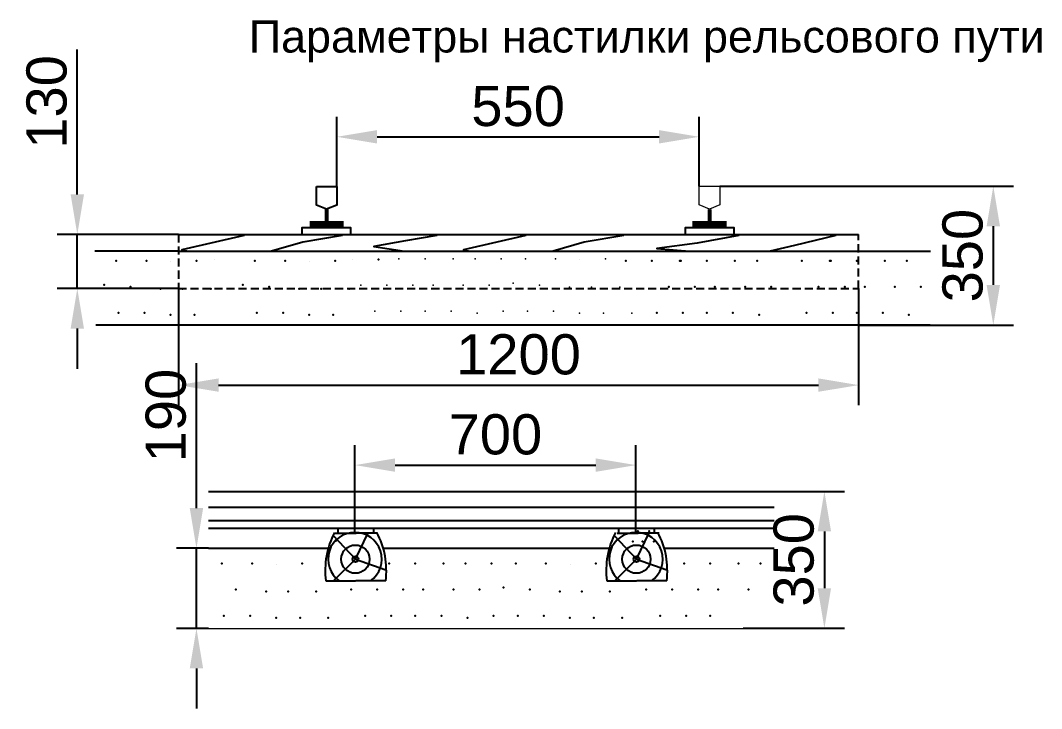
# Model space of a CAD drawing. Header units: inches. Extents: x -1850 to 56, y -982 to 275.
# Drawn here: x -1461.7 to -1398.1, y -406.9 to -364 of the extents above; entities that cross this region are included whole.
import ezdxf

# ---------------------------------------------------------------- set-up
doc = ezdxf.new("R2010")
doc.units = ezdxf.units.IN
doc.header["$MEASUREMENT"] = 0
doc.linetypes.add('DASHED', pattern=[0.75, 0.5, -0.25])
doc.styles.get("Standard").update_dxf_attribs({"font": 'ARIAL.TTF'})
doc.dimstyles.new('ISO-25', dxfattribs={"dimtxt": 2.5, "dimasz": 2.5, "dimexe": 1.25, "dimexo": 0, "dimtad": 1, "dimdec": 0, "dimtxsty": 'Standard', "dimcen": 2.5, "dimadec": 0, "dimazin": 0, "dimtfac": 1, "dimtdec": 0, "dimtmove": 0, "dimatfit": 3, "dimfxl": 0, "dimarcsym": 0})

# ---------------------------------------------------------------- blocks, each defined once
blk = doc.blocks.new('*D55')
at = {"color": 0, "lineweight": -2}
for p, q in [((-1451.827, -380.692), (-1451.827, -387.963)), ((-1409.47, -380.692), (-1409.47, -387.963)), ((-1449.327, -386.713), (-1411.97, -386.713))]:
    blk.add_line(p, q, dxfattribs=at)
at = {"color": 0}
for points in [[(-1449.327, -386.296), (-1449.327, -387.129), (-1451.827, -386.713)], [(-1411.97, -386.296), (-1411.97, -387.129), (-1409.47, -386.713)]]:
    blk.add_solid(points, dxfattribs=at)
at = {"layer": 'Defpoints', "color": 0}
for p in [(-1451.827, -380.692), (-1409.47, -380.692), (-1409.47, -386.713)]:
    blk.add_point(p, dxfattribs=at)
at = {"color": 0, "lineweight": 0, "insert": (-1430.648, -384.811), "char_height": 2.5, "attachment_point": 5}
blk.add_mtext('1200', dxfattribs=at)
blk = doc.blocks.new('*D56')
at = {"color": 0, "lineweight": -2}
for p, q in [((-1441.957, -374.329), (-1441.957, -369.992)), ((-1419.39, -374.317), (-1419.39, -369.992)), ((-1439.457, -371.242), (-1421.89, -371.242))]:
    blk.add_line(p, q, dxfattribs=at)
at = {"color": 0}
for points in [[(-1439.457, -370.826), (-1439.457, -371.659), (-1441.957, -371.242)], [(-1421.89, -370.826), (-1421.89, -371.659), (-1419.39, -371.242)]]:
    blk.add_solid(points, dxfattribs=at)
at = {"layer": 'Defpoints', "color": 0}
for p in [(-1419.39, -371.242), (-1441.957, -374.329), (-1419.39, -374.317)]:
    blk.add_point(p, dxfattribs=at)
at = {"color": 0, "lineweight": 0, "insert": (-1430.674, -369.341), "char_height": 2.5, "attachment_point": 5}
blk.add_mtext('550', dxfattribs=at)
blk = doc.blocks.new('*D57')
at = {"color": 0, "lineweight": -2}
for p, q in [((-1458.123, -374.832), (-1458.123, -365.803)), ((-1451.827, -377.332), (-1459.373, -377.332)), ((-1458.123, -380.692), (-1458.123, -377.332)), ((-1451.827, -380.692), (-1459.373, -380.692)), ((-1458.123, -383.192), (-1458.123, -385.692))]:
    blk.add_line(p, q, dxfattribs=at)
at = {"color": 0}
for points in [[(-1458.539, -374.832), (-1457.706, -374.832), (-1458.123, -377.332)], [(-1458.539, -383.192), (-1457.706, -383.192), (-1458.123, -380.692)]]:
    blk.add_solid(points, dxfattribs=at)
at = {"layer": 'Defpoints', "color": 0}
for p in [(-1458.123, -377.332), (-1451.827, -377.332), (-1451.827, -380.692)]:
    blk.add_point(p, dxfattribs=at)
at = {"color": 0, "lineweight": 0, "insert": (-1460.025, -369.068), "char_height": 2.5, "attachment_point": 5, "rotation": 90}
blk.add_mtext('130', dxfattribs=at)
blk = doc.blocks.new('*D58')
at = {"color": 0, "lineweight": -2}
for p, q in [((-1418.111, -374.317), (-1399.831, -374.317)), ((-1401.081, -376.817), (-1401.081, -380.472)), ((-1409.47, -382.972), (-1399.831, -382.972))]:
    blk.add_line(p, q, dxfattribs=at)
at = {"color": 0}
for points in [[(-1401.498, -376.817), (-1400.665, -376.817), (-1401.081, -374.317)], [(-1401.498, -380.472), (-1400.665, -380.472), (-1401.081, -382.972)]]:
    blk.add_solid(points, dxfattribs=at)
at = {"layer": 'Defpoints', "color": 0}
for p in [(-1418.111, -374.317), (-1409.47, -382.972), (-1401.081, -382.972)]:
    blk.add_point(p, dxfattribs=at)
at = {"color": 0, "lineweight": 0, "insert": (-1402.984, -378.645), "char_height": 2.5, "attachment_point": 5, "rotation": 90}
blk.add_mtext('350', dxfattribs=at)
blk = doc.blocks.new('*D59')
at = {"color": 0, "lineweight": -2}
for p, q in [((-1450.704, -394.376), (-1450.704, -385.346)), ((-1449.955, -396.876), (-1451.954, -396.876)), ((-1450.704, -401.868), (-1450.704, -396.876)), ((-1449.955, -401.868), (-1451.954, -401.868)), ((-1450.704, -404.368), (-1450.704, -406.868))]:
    blk.add_line(p, q, dxfattribs=at)
at = {"color": 0}
for points in [[(-1451.121, -394.376), (-1450.288, -394.376), (-1450.704, -396.876)], [(-1451.121, -404.368), (-1450.288, -404.368), (-1450.704, -401.868)]]:
    blk.add_solid(points, dxfattribs=at)
at = {"layer": 'Defpoints', "color": 0}
for p in [(-1450.704, -396.876), (-1449.955, -396.876, 2.5), (-1449.955, -401.868, 2.5)]:
    blk.add_point(p, dxfattribs=at)
at = {"color": 0, "lineweight": 0, "insert": (-1452.606, -388.611), "char_height": 2.5, "attachment_point": 5, "rotation": 90}
blk.add_mtext('190', dxfattribs=at)
blk = doc.blocks.new('*D60')
at = {"color": 0, "lineweight": -2}
for p, q in [((-1414.719, -393.334), (-1410.35, -393.334)), ((-1411.6, -395.834), (-1411.6, -399.367)), ((-1416.652, -401.867), (-1410.35, -401.867))]:
    blk.add_line(p, q, dxfattribs=at)
at = {"color": 0}
for points in [[(-1412.017, -395.834), (-1411.183, -395.834), (-1411.6, -393.334)], [(-1412.017, -399.367), (-1411.183, -399.367), (-1411.6, -401.867)]]:
    blk.add_solid(points, dxfattribs=at)
at = {"layer": 'Defpoints', "color": 0}
for p in [(-1414.719, -393.334, 2.5), (-1416.652, -401.867), (-1411.6, -401.867)]:
    blk.add_point(p, dxfattribs=at)
at = {"color": 0, "lineweight": 0, "insert": (-1413.502, -397.601), "char_height": 2.5, "attachment_point": 5, "rotation": 90}
blk.add_mtext('350', dxfattribs=at)
blk = doc.blocks.new('*D20')
at = {"color": 0, "lineweight": -2}
for p, q in [((-1440.835, -395.856), (-1440.835, -390.447)), ((-1423.336, -395.856), (-1423.336, -390.447)), ((-1438.335, -391.697), (-1425.836, -391.697))]:
    blk.add_line(p, q, dxfattribs=at)
at = {"color": 0}
for points in [[(-1438.335, -391.281), (-1438.335, -392.114), (-1440.835, -391.697)], [(-1425.836, -391.281), (-1425.836, -392.114), (-1423.336, -391.697)]]:
    blk.add_solid(points, dxfattribs=at)
at = {"layer": 'Defpoints', "color": 0}
for p in [(-1423.336, -391.697), (-1440.835, -395.856), (-1423.336, -395.856)]:
    blk.add_point(p, dxfattribs=at)
at = {"color": 0, "lineweight": 0, "insert": (-1432.086, -389.796), "char_height": 2.5, "attachment_point": 5}
blk.add_mtext('700', dxfattribs=at)

msp = doc.modelspace()

# ---------------------------------------------------------------- linework, layer by layer
at = {"color": 7, "linetype": 'Continuous'}
for p, q in [((-1452.296, -378.992, 2.5), (-1452.296, -378.992, 2.5)), ((-1449.607, -378.91, 2.5), (-1449.607, -378.91, 2.5)), ((-1443.662, -378.992, 2.5), (-1443.662, -378.992, 2.5)), ((-1440.974, -378.91, 2.5), (-1440.974, -378.91, 2.5)), ((-1440.805, -397.559, 5.002), (-1442.174, -396.111, 5.002)), ((-1440.805, -397.559, 5.002), (-1440.014, -395.926, 5.002)), ((-1423.306, -397.559, 5.002), (-1424.675, -396.111, 5.002)), ((-1423.306, -397.559, 5.002), (-1422.515, -395.926, 5.002)), ((-1445.718, -397.86, 2.5), (-1445.718, -397.86, 2.5)), ((-1440.805, -397.559, 5.002), (-1442.16, -398.917, 5.002)), ((-1440.805, -397.559, 5.002), (-1438.919, -398.226, 5.002)), ((-1427.428, -397.86, 2.5), (-1427.428, -397.86, 2.5)), ((-1423.306, -397.559, 5.002), (-1424.66, -398.917, 5.002)), ((-1423.306, -397.559, 5.002), (-1421.42, -398.226, 5.002)), ((-1442.65, -398.917, 5.002), (-1440.793, -398.917, 5.002)), ((-1438.917, -398.917, 5.002), (-1440.775, -398.917, 5.002)), ((-1425.151, -398.917, 5.002), (-1423.294, -398.917, 5.002)), ((-1421.418, -398.917, 5.002), (-1423.275, -398.917, 5.002))]:
    msp.add_line(p, q, dxfattribs=at)
at = {"color": 7, "linetype": 'Continuous', "lineweight": 0}
msp.add_line((-1426.823, -378.881, 2.5), (-1426.823, -378.881, 2.5), dxfattribs=at)
at = {"color": 7, "linetype": 'Continuous'}
for points in [[(-1443.237, -374.329), (-1441.957, -374.329), (-1441.957, -375.501), (-1442.597, -375.761), (-1443.237, -375.501), (-1443.237, -374.329)], [(-1444.122, -377.315), (-1444.122, -376.883), (-1441.114, -376.883), (-1441.114, -377.315)], [(-1420.24, -377.315), (-1420.24, -376.883), (-1417.233, -376.883), (-1417.233, -377.315)], [(-1451.827, -377.332), (-1434.949, -377.332)], [(-1447.737, -377.388), (-1451.609, -378.28), (-1451.223, -378.374)], [(-1441.62, -377.388), (-1444.089, -377.8), (-1446.021, -378.374)], [(-1435.728, -377.388), (-1437.692, -377.731), (-1439.656, -378.074), (-1437.741, -378.374)], [(-1435.074, -377.332), (-1409.47, -377.332)], [(-1430.197, -377.388), (-1434.069, -378.28), (-1433.683, -378.374)], [(-1424.081, -377.388), (-1426.55, -377.8), (-1428.482, -378.374)], [(-1416.938, -377.388), (-1419.519, -377.868), (-1422.044, -378.211), (-1420, -378.374)], [(-1410.877, -377.388), (-1413.458, -378.005), (-1414.967, -378.374)], [(-1451.827, -378.374), (-1457.033, -378.374)], [(-1451.827, -378.374), (-1434.887, -378.374)], [(-1435.074, -378.374), (-1409.47, -378.374)], [(-1409.47, -378.374), (-1405, -378.374)], [(-1405.006, -382.972), (-1456.979, -382.972)], [(-1448.75, -382.972), (-1449.704, -382.972)], [(-1441.892, -395.624), (-1441.892, -395.954)], [(-1439.674, -395.624), (-1439.674, -395.954)], [(-1424.419, -395.624), (-1424.419, -395.954)], [(-1422.201, -395.624), (-1422.201, -395.954)]]:
    msp.add_lwpolyline(points, dxfattribs=at)
at = {"color": 7, "lineweight": 0}
msp.add_lwpolyline([(-1419.39, -374.317), (-1418.111, -374.317), (-1418.111, -375.489), (-1418.751, -375.75), (-1419.39, -375.489), (-1419.39, -374.317)], dxfattribs=at)
at = {"color": 7, "linetype": 'Continuous'}
for points, const_width in [([(-1442.597, -375.77), (-1442.597, -376.551)], 0.25), ([(-1418.751, -375.77), (-1418.751, -376.551)], 0.25), ([(-1443.663, -376.681), (-1441.53, -376.681)], 0.375), ([(-1419.817, -376.681), (-1417.684, -376.681)], 0.375)]:
    msp.add_lwpolyline(points, dxfattribs=dict(at, const_width=const_width))
at = {"color": 7, "linetype": 'DASHED'}
msp.add_lwpolyline([(-1451.827, -377.332), (-1451.827, -380.692), (-1409.47, -380.692), (-1409.47, -377.332)], dxfattribs=at)
at = {"color": 7, "linetype": 'Continuous', "elevation": 2.5}
for points in [[(-1449.955, -393.334), (-1414.719, -393.334)], [(-1449.955, -394.315), (-1414.719, -394.315)], [(-1449.955, -395.148), (-1414.719, -395.148)], [(-1449.955, -395.622), (-1414.719, -395.622)], [(-1442.064, -395.948), (-1440.758, -395.948)], [(-1439.433, -395.948), (-1440.739, -395.948)], [(-1424.512, -395.948), (-1423.206, -395.948)], [(-1421.881, -395.948), (-1423.187, -395.948)], [(-1449.955, -396.876), (-1442.487, -396.876)], [(-1439.054, -396.876), (-1424.979, -396.876)], [(-1421.555, -396.876), (-1414.719, -396.876)]]:
    msp.add_lwpolyline(points, dxfattribs=at)
at = {"color": 7, "lineweight": 0, "elevation": 2.5}
msp.add_lwpolyline([(-1449.955, -401.868), (-1414.719, -401.868)], dxfattribs=at)
at = {"color": 7, "linetype": 'Continuous'}
for centre, major_axis, start_param, end_param in [((-1437.519, -398.282, 5.002), (-5.17, 0), 5.801391, 6.406473), ((-1440.835, -397.559, 5.002), (1.673, 0), 5.333959, 10.374005), ((-1444.048, -398.282, 5.002), (-5.17, 0), 3.018305, 3.623387), ((-1420.02, -398.282, 5.002), (-5.17, 0), 5.801391, 6.406473), ((-1423.336, -397.559, 5.002), (-1.673, 0), 2.192366, 7.232412), ((-1426.549, -398.282, 5.002), (-5.17, 0), 3.018305, 3.623387)]:
    msp.add_ellipse(centre, major_axis=major_axis, ratio=0.999001, start_param=start_param, end_param=end_param, dxfattribs=at)
for centre, major_axis in [((-1440.805, -397.559, 5.002), (-0.882, 0)), ((-1423.306, -397.559, 5.002), (-0.882, 0)), ((-1440.805, -397.559, 5.002), (0.183, 0)), ((-1423.306, -397.559, 5.002), (-0.183, 0))]:
    msp.add_ellipse(centre, major_axis=major_axis, ratio=0.999001, dxfattribs=at)
for p in [(-1455.693, -378.962, 2.5), (-1453.818, -378.962, 2.5), (-1450.693, -378.962, 2.5), (-1447.06, -378.962, 2.5), (-1445.185, -378.962, 2.5), (-1442.06, -378.962, 2.5), (-1439.372, -378.88, 2.5), (-1423.97, -378.962, 2.5), (-1422.345, -378.962, 2.5), (-1420.595, -378.962, 2.5), (-1420.541, -378.962, 2.5), (-1418.917, -378.962, 2.5), (-1417.167, -378.962, 2.5), (-1415.792, -378.962, 2.5), (-1413.011, -378.962, 2.5), (-1411.261, -378.962, 2.5), (-1411.208, -378.962, 2.5), (-1409.583, -378.962, 2.5), (-1407.833, -378.962, 2.5), (-1406.458, -378.962, 2.5), (-1456.443, -380.462, 2.5), (-1454.818, -380.587, 2.5), (-1452.943, -380.712, 2.5), (-1451.568, -380.712, 2.5), (-1449.818, -380.712, 2.5), (-1447.81, -380.462, 2.5), (-1446.185, -380.587, 2.5), (-1444.31, -380.712, 2.5), (-1442.935, -380.712, 2.5), (-1441.185, -380.712, 2.5), (-1421.291, -380.587, 2.5), (-1419.667, -380.587, 2.5), (-1418.417, -380.587, 2.5), (-1416.542, -380.587, 2.5), (-1414.917, -380.587, 2.5), (-1411.958, -380.587, 2.5), (-1410.333, -380.587, 2.5), (-1409.083, -380.587, 2.5), (-1407.208, -380.587, 2.5), (-1405.584, -380.587, 2.5), (-1455.568, -382.212, 2.5), (-1453.943, -382.212, 2.5), (-1452.318, -382.337, 2.5), (-1450.818, -382.337, 2.5), (-1446.935, -382.212, 2.5), (-1445.31, -382.212, 2.5), (-1443.685, -382.337, 2.5), (-1442.185, -382.337, 2.5), (-1422.041, -382.212, 2.5), (-1420.416, -382.212, 2.5), (-1418.917, -382.212, 2.5), (-1417.292, -382.212, 2.5), (-1415.667, -382.337, 2.5), (-1412.708, -382.212, 2.5), (-1411.083, -382.212, 2.5), (-1409.583, -382.212, 2.5), (-1407.958, -382.212, 2.5), (-1406.333, -382.337, 2.5), (-1423.219, -395.812, 1), (-1422.519, -395.812, 1), (-1442.033, -396.412, 1), (-1423.519, -396.462, 1), (-1422.919, -396.462, 1), (-1422.22, -396.462, 1), (-1449.116, -397.831, 2.5), (-1447.241, -397.831, 2.5), (-1444.116, -397.831, 2.5), (-1438.7, -397.831, 2.5), (-1437.075, -397.831, 2.5), (-1435.325, -397.831, 2.5), (-1433.95, -397.831, 2.5), (-1432.325, -397.831, 2.5), (-1430.825, -397.831, 2.5), (-1428.95, -397.831, 2.5), (-1425.826, -397.831, 2.5), (-1420.33, -397.831, 2.5), (-1418.705, -397.831, 2.5), (-1416.955, -397.831, 2.5), (-1415.58, -397.831, 2.5), (-1431.575, -399.331, 2.5), (-1448.241, -399.456, 2.5), (-1446.366, -399.581, 2.5), (-1444.991, -399.581, 2.5), (-1443.241, -399.581, 2.5), (-1441.075, -399.456, 2.5), (-1439.45, -399.456, 2.5), (-1437.825, -399.456, 2.5), (-1436.575, -399.456, 2.5), (-1434.7, -399.456, 2.5), (-1433.075, -399.456, 2.5), (-1429.95, -399.456, 2.5), (-1428.075, -399.581, 2.5), (-1426.701, -399.581, 2.5), (-1424.951, -399.581, 2.5), (-1422.705, -399.456, 2.5), (-1421.08, -399.456, 2.5), (-1419.455, -399.456, 2.5), (-1418.205, -399.456, 2.5), (-1416.33, -399.456, 2.5), (-1414.705, -399.456, 2.5), (-1448.991, -401.081, 2.5), (-1447.366, -401.081, 2.5), (-1445.741, -401.206, 2.5), (-1444.241, -401.206, 2.5), (-1442.491, -401.206, 2.5), (-1440.2, -401.081, 2.5), (-1438.575, -401.081, 2.5), (-1437.075, -401.081, 2.5), (-1435.45, -401.081, 2.5), (-1433.825, -401.206, 2.5), (-1432.2, -401.081, 2.5), (-1430.7, -401.081, 2.5), (-1429.075, -401.081, 2.5), (-1427.45, -401.206, 2.5), (-1425.951, -401.206, 2.5), (-1424.201, -401.206, 2.5), (-1421.83, -401.081, 2.5), (-1420.205, -401.081, 2.5), (-1418.705, -401.081, 2.5)]:
    msp.add_point(p, dxfattribs=at)
at = {"color": 7, "linetype": 'Continuous', "lineweight": 0}
for p in [(-1438.095, -378.852, 2.5), (-1436.47, -378.852, 2.5), (-1434.721, -378.852, 2.5), (-1433.346, -378.852, 2.5), (-1431.721, -378.852, 2.5), (-1430.221, -378.852, 2.5), (-1428.346, -378.852, 2.5), (-1425.221, -378.852, 2.5), (-1440.47, -380.477, 2.5), (-1438.845, -380.477, 2.5), (-1437.22, -380.477, 2.5), (-1435.971, -380.477, 2.5), (-1434.096, -380.477, 2.5), (-1432.471, -380.477, 2.5), (-1430.971, -380.352, 2.5), (-1429.346, -380.477, 2.5), (-1427.471, -380.602, 2.5), (-1426.096, -380.602, 2.5), (-1424.346, -380.602, 2.5), (-1439.595, -382.101, 2.5), (-1437.97, -382.101, 2.5), (-1436.47, -382.101, 2.5), (-1434.846, -382.101, 2.5), (-1431.596, -382.101, 2.5), (-1430.096, -382.101, 2.5), (-1428.471, -382.101, 2.5), (-1433.221, -382.226, 2.5), (-1426.846, -382.226, 2.5), (-1425.346, -382.226, 2.5), (-1423.596, -382.226, 2.5)]:
    msp.add_point(p, dxfattribs=at)

# ---------------------------------------------------------------- texts
at = {"color": 7, "linetype": 'Continuous'}
msp.add_text('Параметры настилки рельсового пути', height=1.99991, dxfattribs=at).set_placement((-1447.442, -365.99))

# ---------------------------------------------------------------- dimensions: what is measured, and where the dimension line sits
at = {"color": 7, "lineweight": 0}
for base, p1, p2, text, picture, middle in [((-1458.123, -377.332), (-1451.827, -380.692), (-1451.827, -377.332), '130', '*D57', (-1460.025, -369.068)), ((-1401.081, -382.972), (-1418.111, -374.317), (-1409.47, -382.972), '350', '*D58', (-1402.984, -378.645)), ((-1450.704, -396.876), (-1449.955, -401.868, 2.5), (-1449.955, -396.876, 2.5), '190', '*D59', (-1452.606, -388.611)), ((-1411.6, -401.867), (-1414.719, -393.334, 2.5), (-1416.652, -401.867), '350', '*D60', (-1413.502, -397.601))]:
    dim = msp.add_linear_dim(base=base, p1=p1, p2=p2, angle=90, text=text, dimstyle='ISO-25', dxfattribs=at)
    dim.commit()
    dim.dimension.update_dxf_attribs({"geometry": picture, "text_midpoint": middle})
for base, p1, p2, text, picture, middle in [((-1419.39, -371.242), (-1441.957, -374.329), (-1419.39, -374.317), '550', '*D56', (-1430.674, -369.341)), ((-1409.47, -386.713), (-1451.827, -380.692), (-1409.47, -380.692), '1200', '*D55', (-1430.648, -384.811)), ((-1423.336, -391.697), (-1440.835, -395.856), (-1423.336, -395.856), '700', '*D20', (-1432.086, -389.796))]:
    dim = msp.add_linear_dim(base=base, p1=p1, p2=p2, text=text, dimstyle='ISO-25', dxfattribs=at)
    dim.commit()
    dim.dimension.update_dxf_attribs({"geometry": picture, "text_midpoint": middle})

doc.saveas('drawing.dxf')
